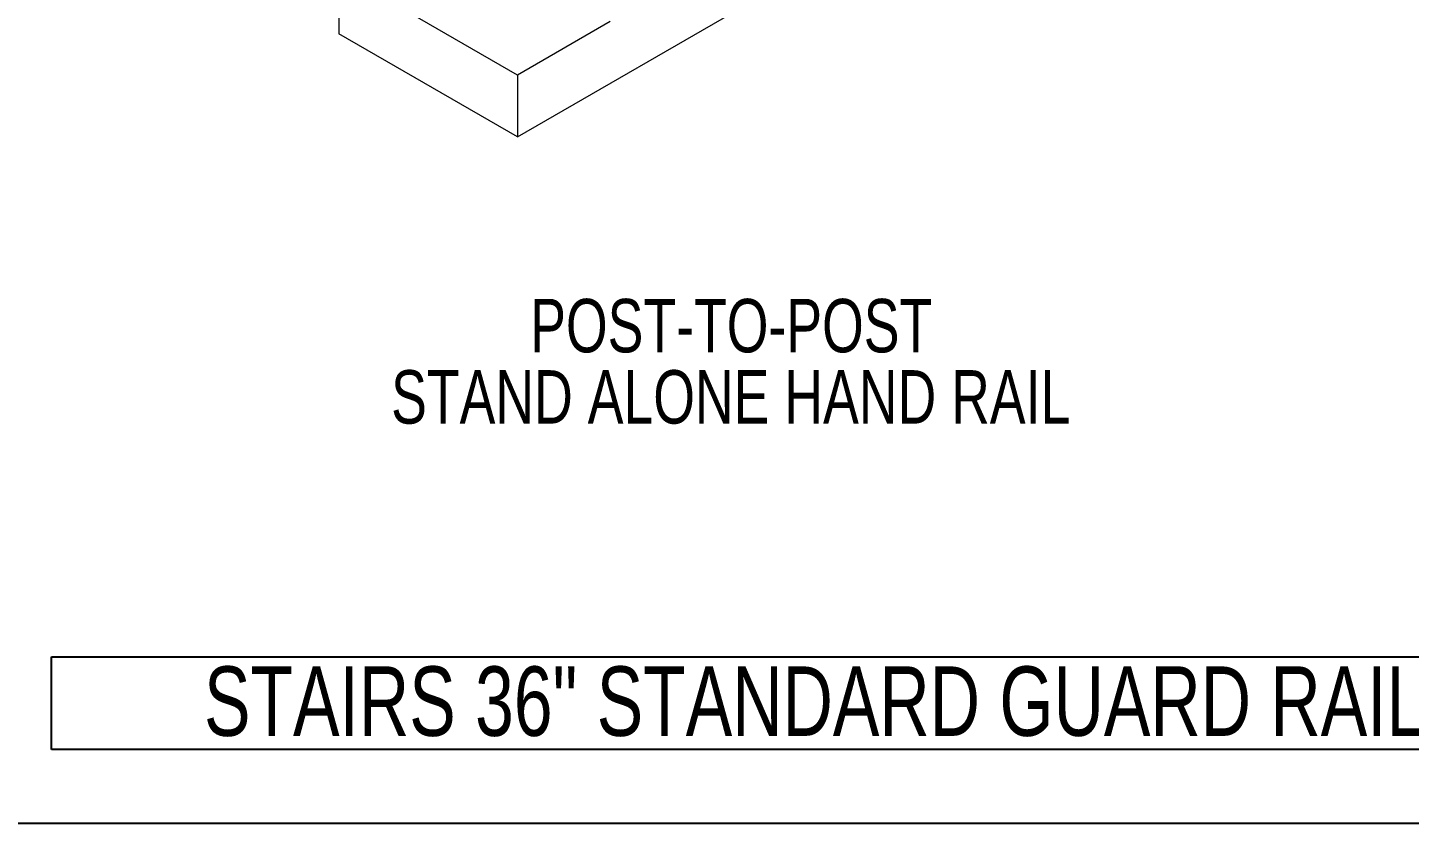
# Model space of a CAD drawing. Header units: inches. Extents: x 0.03 to 2.74, y 0.01 to 1.91.
# Drawn here: x 0.4809 to 0.9297, y 0.0102 to 0.2687 of the extents above; entities that cross this region are included whole.
import ezdxf

# ---------------------------------------------------------------- set-up
doc = ezdxf.new("R2010")
doc.units = ezdxf.units.IN
doc.header["$MEASUREMENT"] = 0
doc.layers.add('SLD-0_0', color=7, linetype='Continuous')
doc.styles.add('SLDTEXTSTYLE0', font='TXT', dxfattribs={"width": 0.75})

# ---------------------------------------------------------------- blocks, each defined once
blk = doc.blocks.new('SW_NOTE_8')
at = {"layer": 'SLD-0_0', "color": 0}
for p, q in [((-0.00001, 0.0021), (-0.00001, 0.03217)), ((-0.00001, 0.03217), (0.54931, 0.03217)), ((0.54931, 0.0021), (-0.00001, 0.0021))]:
    blk.add_line(p, q, dxfattribs=at)
at = {"layer": 'SLD-0_0', "color": 0, "insert": (0.26801, 0.02909), "char_height": 0.0225694, "attachment_point": 2, "style": 'SLDTEXTSTYLE0'}
blk.add_mtext('STAIRS 36" STANDARD GUARD RAILING', dxfattribs=at)
blk = doc.blocks.new('SW_NOTE_11')
at = {"layer": 'SLD-0_0', "color": 0, "char_height": 0.0173611, "attachment_point": 2, "style": 'SLDTEXTSTYLE0'}
for s, insert in [('POST-TO-POST', (0.07731, 0.02238)), ('STAND ALONE HAND RAIL', (0.07715, -0.00077))]:
    blk.add_mtext(s, dxfattribs=dict(at, insert=insert))

msp = doc.modelspace()

# ---------------------------------------------------------------- linework, layer by layer
at = {"linetype": 'Continuous', "lineweight": 15}
for p, q in [((0.63996694, 0.23325761), (0.85107821, 0.35512955)), ((0.63996694, 0.25334966), (0.58196934, 0.28683096)), ((0.58196934, 0.28683096), (0.58196934, 0.26673891)), ((0.6701257, 0.27075993), (0.63996694, 0.25334966)), ((0.63996694, 0.23325761), (0.58196934, 0.26673891)), ((0.63996694, 0.25334966), (0.63996694, 0.23325761))]:
    msp.add_line(p, q, dxfattribs=at)
at = {"layer": 'SLD-0_0'}
msp.add_line((2.73645497, 0.01017577), (0.02745091, 0.01017577), dxfattribs=at)

# ---------------------------------------------------------------- block references
for name, p in [('SW_NOTE_11', (0.632094, 0.15821377)), ('SW_NOTE_8', (0.4886262, 0.03209107))]:
    msp.add_blockref(name, p, dxfattribs=at)

doc.saveas('drawing.dxf')
